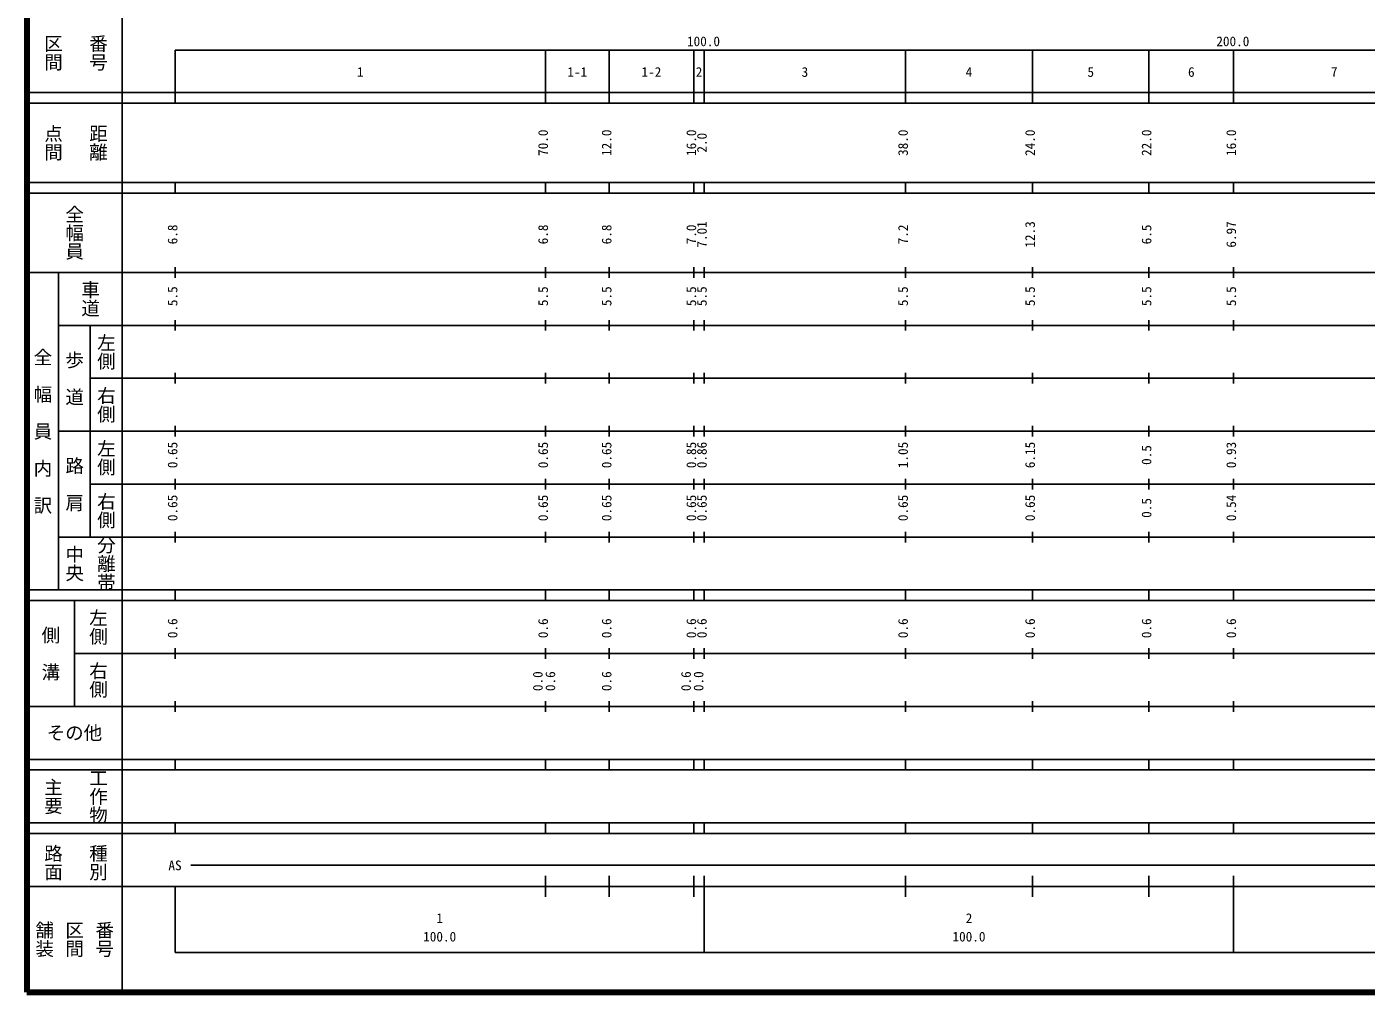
# Model space of a CAD drawing. Units: millimetres on the paper, enlarged 1000 times. Extents: x 40000 to 680000, y 20000 to 380000.
# Drawn here: x 40000 to 293041, y 20000 to 202409 of the extents above; entities that cross this region are included whole.
import ezdxf
from ezdxf.enums import TextEntityAlignment as Align

# ---------------------------------------------------------------- set-up
doc = ezdxf.new("R2010")
doc.units = ezdxf.units.MM
doc.header["$LTSCALE"] = 1000
doc.layers.add('M-TTL', color=2, linetype='Continuous', lineweight=140)
doc.layers.add('M-TTL-BAND', color=7, linetype='Continuous', lineweight=25)
doc.styles.add('@ＭＳ ゴシック', font='')
doc.styles.add('ＭＳ ゴシック', font='')
doc.styles.get('@ＭＳ ゴシック').set_extended_font_data('@MS Gothic')
doc.styles.get('ＭＳ ゴシック').set_extended_font_data('MS Gothic')

msp = doc.modelspace()

# ---------------------------------------------------------------- linework, layer by layer
at = {"layer": 'M-TTL'}
for p, q in [((40000, 380000), (40000, 20000)), ((40000, 20000), (680000, 20000))]:
    msp.add_line(p, q, dxfattribs=at)
at = {"layer": 'M-TTL-BAND'}
for p, q in [((58000, 370000), (58000, 20000)), ((68000, 198000), (579000, 198000)), ((68000, 198000), (68000, 188000)), ((138000, 188000), (138000, 198000)), ((150000, 188000), (150000, 198000)), ((166000, 188000), (166000, 198000)), ((168000, 188000), (168000, 198000)), ((206000, 188000), (206000, 198000)), ((230000, 188000), (230000, 198000)), ((252000, 188000), (252000, 198000)), ((268000, 188000), (268000, 198000)), ((40000, 190000), (579000, 190000)), ((40000, 188000), (579000, 188000)), ((40000, 173000), (579000, 173000)), ((68000, 171000), (68000, 173000)), ((138000, 171000), (138000, 173000)), ((150000, 171000), (150000, 173000)), ((166000, 171000), (166000, 173000)), ((168000, 171000), (168000, 173000)), ((206000, 171000), (206000, 173000)), ((230000, 171000), (230000, 173000)), ((252000, 171000), (252000, 173000)), ((268000, 171000), (268000, 173000)), ((40000, 171000), (579000, 171000)), ((68000, 155000), (68000, 157000)), ((138000, 155000), (138000, 157000)), ((150000, 155000), (150000, 157000)), ((166000, 155000), (166000, 157000)), ((168000, 155000), (168000, 157000)), ((206000, 155000), (206000, 157000)), ((230000, 155000), (230000, 157000)), ((252000, 155000), (252000, 157000)), ((268000, 155000), (268000, 157000)), ((40000, 156000), (579000, 156000)), ((46000, 96000), (46000, 156000)), ((68000, 145000), (68000, 147000)), ((138000, 145000), (138000, 147000)), ((150000, 145000), (150000, 147000)), ((166000, 145000), (166000, 147000)), ((168000, 145000), (168000, 147000)), ((206000, 145000), (206000, 147000)), ((230000, 145000), (230000, 147000)), ((252000, 145000), (252000, 147000)), ((268000, 145000), (268000, 147000)), ((46000, 146000), (579000, 146000)), ((52000, 146000), (52000, 106000)), ((68000, 135000), (68000, 137000)), ((138000, 135000), (138000, 137000)), ((150000, 135000), (150000, 137000)), ((166000, 135000), (166000, 137000)), ((168000, 135000), (168000, 137000)), ((206000, 135000), (206000, 137000)), ((230000, 135000), (230000, 137000)), ((252000, 135000), (252000, 137000)), ((268000, 135000), (268000, 137000)), ((52000, 136000), (579000, 136000)), ((68000, 125000), (68000, 127000)), ((138000, 125000), (138000, 127000)), ((150000, 125000), (150000, 127000)), ((166000, 125000), (166000, 127000)), ((168000, 125000), (168000, 127000)), ((206000, 125000), (206000, 127000)), ((230000, 125000), (230000, 127000)), ((252000, 125000), (252000, 127000)), ((268000, 125000), (268000, 127000)), ((46000, 126000), (579000, 126000)), ((68000, 115000), (68000, 117000)), ((138000, 115000), (138000, 117000)), ((150000, 115000), (150000, 117000)), ((166000, 115000), (166000, 117000)), ((168000, 115000), (168000, 117000)), ((206000, 115000), (206000, 117000)), ((230000, 115000), (230000, 117000)), ((252000, 115000), (252000, 117000)), ((268000, 115000), (268000, 117000)), ((52000, 116000), (579000, 116000)), ((68000, 105000), (68000, 107000)), ((138000, 105000), (138000, 107000)), ((150000, 105000), (150000, 107000)), ((166000, 105000), (166000, 107000)), ((168000, 105000), (168000, 107000)), ((206000, 105000), (206000, 107000)), ((230000, 105000), (230000, 107000)), ((252000, 105000), (252000, 107000)), ((268000, 105000), (268000, 107000)), ((46000, 106000), (579000, 106000)), ((40000, 96000), (579000, 96000)), ((40000, 94000), (579000, 94000)), ((49000, 94000), (49000, 74000)), ((68000, 94000), (68000, 96000)), ((138000, 94000), (138000, 96000)), ((150000, 94000), (150000, 96000)), ((166000, 94000), (166000, 96000)), ((168000, 94000), (168000, 96000)), ((206000, 94000), (206000, 96000)), ((230000, 94000), (230000, 96000)), ((252000, 94000), (252000, 96000)), ((268000, 94000), (268000, 96000)), ((49000, 84000), (579000, 84000)), ((68000, 83000), (68000, 85000)), ((138000, 83000), (138000, 85000)), ((150000, 83000), (150000, 85000)), ((166000, 83000), (166000, 85000)), ((168000, 83000), (168000, 85000)), ((206000, 83000), (206000, 85000)), ((230000, 83000), (230000, 85000)), ((252000, 83000), (252000, 85000)), ((268000, 83000), (268000, 85000)), ((40000, 74000), (579000, 74000)), ((68000, 73000), (68000, 75000)), ((138000, 73000), (138000, 75000)), ((150000, 73000), (150000, 75000)), ((166000, 73000), (166000, 75000)), ((168000, 73000), (168000, 75000)), ((206000, 73000), (206000, 75000)), ((230000, 73000), (230000, 75000)), ((252000, 73000), (252000, 75000)), ((268000, 73000), (268000, 75000)), ((40000, 64000), (579000, 64000)), ((68000, 62000), (68000, 64000)), ((138000, 62000), (138000, 64000)), ((150000, 62000), (150000, 64000)), ((166000, 62000), (166000, 64000)), ((168000, 62000), (168000, 64000)), ((206000, 62000), (206000, 64000)), ((230000, 62000), (230000, 64000)), ((252000, 62000), (252000, 64000)), ((268000, 62000), (268000, 64000)), ((40000, 62000), (579000, 62000)), ((40000, 52000), (579000, 52000)), ((68000, 50000), (68000, 52000)), ((138000, 50000), (138000, 52000)), ((150000, 50000), (150000, 52000)), ((166000, 50000), (166000, 52000)), ((168000, 50000), (168000, 52000)), ((206000, 50000), (206000, 52000)), ((230000, 50000), (230000, 52000)), ((252000, 50000), (252000, 52000)), ((268000, 50000), (268000, 52000)), ((40000, 50000), (579000, 50000)), ((71000, 44000), (335500, 44000)), ((138000, 38000), (138000, 42000)), ((150000, 38000), (150000, 42000)), ((166000, 38000), (166000, 42000)), ((168000, 27500), (168000, 42000)), ((206000, 38000), (206000, 42000)), ((230000, 38000), (230000, 42000)), ((252000, 38000), (252000, 42000)), ((268000, 27500), (268000, 42000)), ((40000, 40000), (579000, 40000)), ((68000, 40000), (68000, 27500)), ((68000, 27500), (579000, 27500))]:
    msp.add_line(p, q, dxfattribs=at)

# ---------------------------------------------------------------- texts
at = {"layer": 'M-TTL-BAND', "style": '@ＭＳ ゴシック'}
for s, p in [('区間', (45000, 197500)), ('番号', (53500, 197500)), ('点間', (45000, 180500)), ('距離', (53500, 180500)), ('全幅員', (49000, 163500)), ('車道', (52000, 151000)), ('左側', (55000, 141000)), ('全\u3000幅\u3000員\u3000内\u3000訳', (43000, 126000)), ('歩\u3000道', (49000, 136000)), ('右側', (55000, 131000)), ('左側', (55000, 121000)), ('路\u3000肩', (49000, 116000)), ('右側', (55000, 111000)), ('中央', (49000, 101000)), ('分離帯', (55000, 101000)), ('左側', (53500, 89000)), ('側\u3000溝', (44500, 84000)), ('右側', (53500, 79000)), ('工作物', (53500, 57000)), ('主要', (45000, 57000)), ('路面', (45000, 44500)), ('種別', (53500, 44500)), ('舗装', (43333, 30000)), ('区間', (49000, 30000)), ('番号', (54667, 30000))]:
    msp.add_text(s, height=2566, rotation=270, dxfattribs=at).set_placement(p, align=Align.MIDDLE_CENTER)
at = {"layer": 'M-TTL-BAND', "style": 'ＭＳ ゴシック'}
for s, p in [('100.0', (167844, 198195)), ('200.0', (267844, 198195)), ('1', (103000, 192405)), ('1-1', (144000, 192405)), ('1-2', (158000, 192405)), ('2', (167000, 192405)), ('3', (187000, 192405)), ('4', (218000, 192405)), ('5', (241000, 192405)), ('6', (260000, 192405)), ('7', (287000, 192405)), ('AS', (68000, 42500)), ('1', (118000, 32523)), ('2', (218000, 32523)), ('100.0', (118000, 29033)), ('100.0', (218000, 29033))]:
    msp.add_text(s, height=1833, dxfattribs=at).set_placement(p, align=Align.BOTTOM_CENTER)
for s, p in [('70.0', (139000, 180500)), ('12.0', (151000, 180500)), ('16.0', (167000, 180500)), ('2.0', (169000, 180500)), ('38.0', (207000, 180500)), ('24.0', (231000, 180500)), ('22.0', (253000, 180500)), ('16.0', (269000, 180500)), ('6.8', (69000, 163174)), ('6.8', (139000, 163174)), ('6.8', (151000, 163174)), ('7.0', (167000, 163174)), ('7.01', (169000, 163174)), ('7.2', (207000, 163174)), ('12.3', (231000, 163174)), ('6.5', (253000, 163174)), ('6.97', (269000, 163174)), ('5.5', (69000, 151500)), ('5.5', (139000, 151500)), ('5.5', (151000, 151500)), ('5.5', (167000, 151500)), ('5.5', (169000, 151500)), ('5.5', (207000, 151500)), ('5.5', (231000, 151500)), ('5.5', (253000, 151500)), ('5.5', (269000, 151500)), ('0.65', (69000, 121500)), ('0.65', (139000, 121500)), ('0.65', (151000, 121500)), ('0.85', (167000, 121500)), ('0.86', (169000, 121500)), ('1.05', (207000, 121500)), ('6.15', (231000, 121500)), ('0.5', (253000, 121500)), ('0.93', (269000, 121500)), ('0.54', (269000, 111500)), ('0.65', (69000, 111500)), ('0.65', (139000, 111500)), ('0.65', (151000, 111500)), ('0.65', (167000, 111500)), ('0.65', (169000, 111500)), ('0.65', (207000, 111500)), ('0.65', (231000, 111500)), ('0.5', (253000, 111500)), ('0.6', (69000, 88764)), ('0.6', (139000, 88764)), ('0.6', (151000, 88764)), ('0.6', (167000, 88764)), ('0.6', (169000, 88764)), ('0.6', (207000, 88764)), ('0.6', (231000, 88764)), ('0.6', (253000, 88764)), ('0.6', (269000, 88764)), ('0.0', (138000, 78764)), ('0.6', (140370, 78764)), ('0.6', (151000, 78764)), ('0.6', (166000, 78764)), ('0.0', (168370, 78764))]:
    msp.add_text(s, height=1833, rotation=90, dxfattribs=at).set_placement(p, align=Align.BOTTOM_CENTER)
msp.add_text('その他', height=2566, dxfattribs=at).set_placement((49000, 69000), align=Align.MIDDLE_CENTER)

doc.saveas('drawing.dxf')
